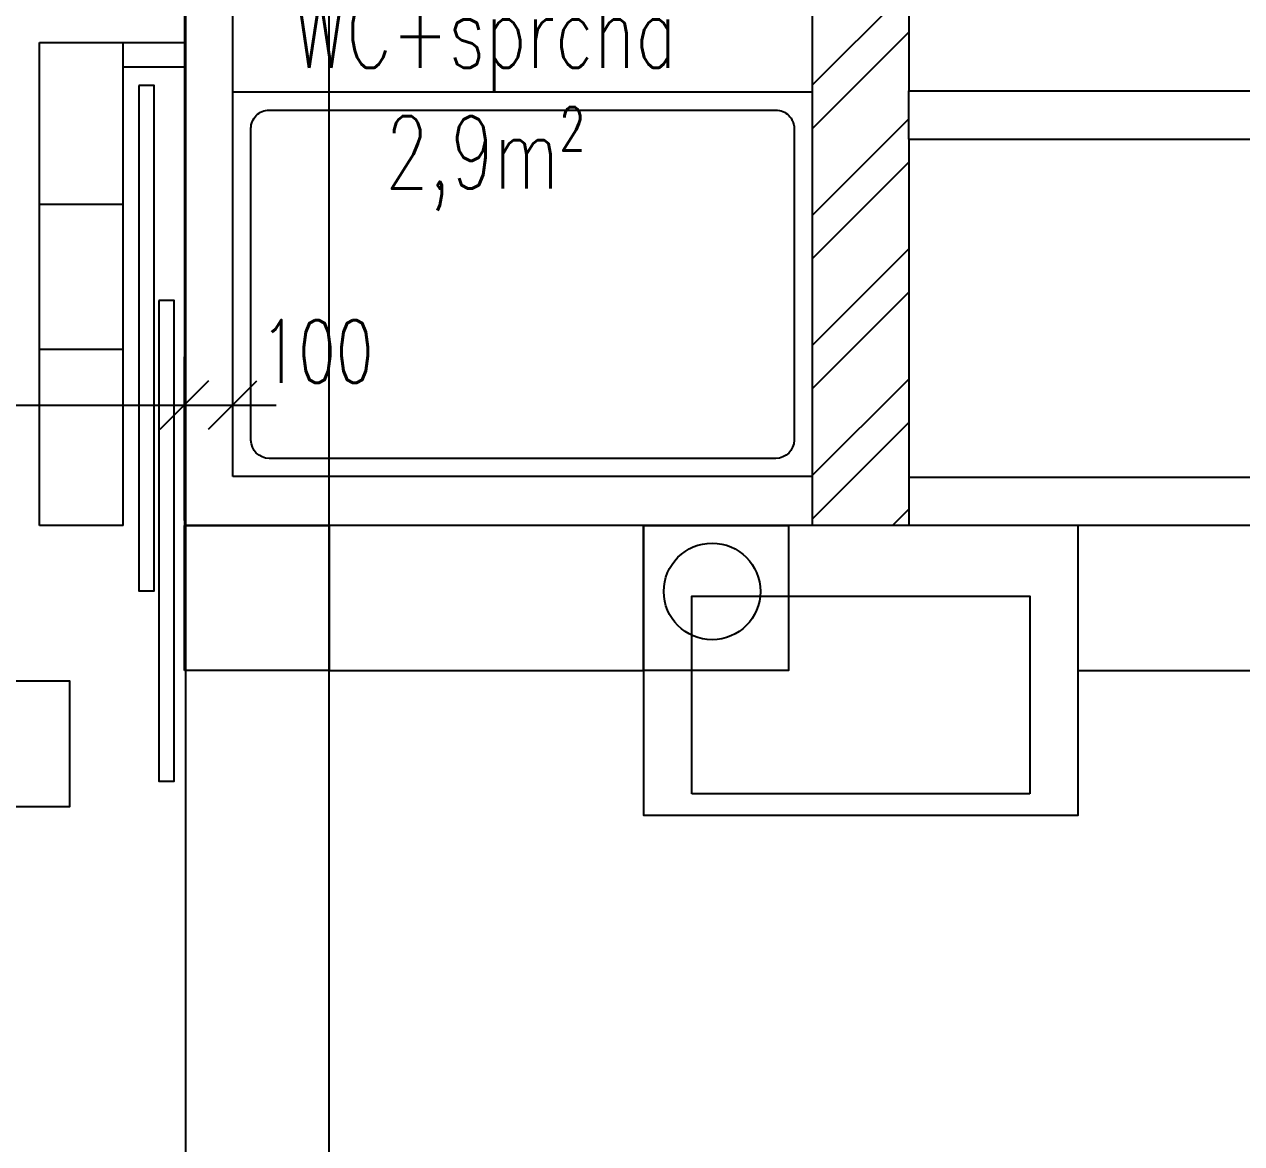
# Model space of a CAD drawing. Header units: millimetres. Extents: x 462666 to 1244237, y 2328025 to 3795663.
# Drawn here: x 1085544 to 1088064, y 2841791 to 2844109 of the extents above; entities that cross this region are included whole.
import ezdxf
from ezdxf.lldxf.tags import DXFTag

# ---------------------------------------------------------------- set-up
doc = ezdxf.new("R2010")
doc.units = ezdxf.units.MM
for name, color, linetype in [('DIM_100', 64, 'Continuous'), ('KOTY', 96, 'Continuous'), ('MUR_POH', 64, 'Continuous'), ('MUR_REZ', 3, 'Continuous'), ('NAB_ZAR', 14, 'Continuous'), ('PLO_LIN', 6, 'Continuous'), ('POP_100', 8, 'Continuous'), ('SAN-POH', 151, 'Continuous')]:
    doc.layers.add(name, color=color, linetype=linetype)
doc.styles.add('ROMANS', font='arial.ttf', dxfattribs={"width": 0.85})
doc.styles.add('SIMPLEX', font='SIMPLEX.SHX', dxfattribs={"width": 0.7})
tags = doc.linetypes.add('DASHDOT', pattern=[25.4, 12.7, -6.35, 0, -6.35]).pattern_tags.tags
tags[10:11] = [DXFTag(74, 4), DXFTag(75, 0), DXFTag(340, '0'), DXFTag(46, 1.0), DXFTag(50, 0.0), DXFTag(44, 0.0), DXFTag(45, 0.0)]
tags[8:9] = [DXFTag(74, 4), DXFTag(75, 0), DXFTag(340, '0'), DXFTag(46, 1.0), DXFTag(50, 0.0), DXFTag(44, 0.0), DXFTag(45, 0.0)]
tags[6:7] = [DXFTag(74, 4), DXFTag(75, 0), DXFTag(340, '0'), DXFTag(46, 1.0), DXFTag(50, 0.0), DXFTag(44, 0.0), DXFTag(45, 0.0)]
tags[4:5] = [DXFTag(74, 4), DXFTag(75, 0), DXFTag(340, '0'), DXFTag(46, 1.0), DXFTag(50, 0.0), DXFTag(44, 0.0), DXFTag(45, 0.0)]
tags = doc.linetypes.add('DASHED', pattern=[0.75, 0.5, -0.25]).pattern_tags.tags
tags[6:7] = [DXFTag(74, 4), DXFTag(75, 0), DXFTag(340, '0'), DXFTag(46, 1.0), DXFTag(50, 0.0), DXFTag(44, 0.0), DXFTag(45, 0.0)]
tags[4:5] = [DXFTag(74, 4), DXFTag(75, 0), DXFTag(340, '0'), DXFTag(46, 1.0), DXFTag(50, 0.0), DXFTag(44, 0.0), DXFTag(45, 0.0)]
doc.dimstyles.new('PAJO1-studia', dxfattribs={"dimtxt": 160, "dimasz": 100, "dimexe": 100, "dimexo": 250, "dimgap": 45, "dimtad": 1, "dimdec": 0, "dimrnd": 5, "dimtxsty": 'ROMANS', "dimblk": 'OBLIQUE', "dimcen": 200, "dimdle": 90, "dimadec": 0, "dimazin": 0, "dimtfac": 1, "dimtdec": 0, "dimtmove": 1, "dimatfit": 3, "dimfxl": 1, "dimarcsym": 0})

# ---------------------------------------------------------------- blocks, each defined once
blk = doc.blocks.new('_OBLIQUE')
at = {"color": 0, "linetype": 'ByBlock'}
blk.add_line((-0.5, -0.5), (0.5, 0.5), dxfattribs=at)
blk = doc.blocks.new('*D318')
at = {"layer": 'Defpoints', "color": 0}
for p in [(1085875.2, 2843320.5), (1084475.2, 2842851.4), (1085875.2, 2842831.8)]:
    blk.add_point(p, dxfattribs=at)
at = {"layer": 'KOTY', "color": 0, "lineweight": -2}
for p, q in [((1084475.2, 2843101.4), (1084475.2, 2843420.5)), ((1085875.2, 2843081.8), (1085875.2, 2843420.5)), ((1084385.2, 2843320.5), (1085965.2, 2843320.5))]:
    blk.add_line(p, q, dxfattribs=at)
at = {"layer": 'KOTY', "color": 0, "lineweight": -2, "xscale": 100, "yscale": 100, "zscale": 100, "rotation": 180}
blk.add_blockref('_OBLIQUE', (1084475.2, 2843320.5), dxfattribs=at)
at = {"layer": 'KOTY', "color": 0, "lineweight": -2, "xscale": 100, "yscale": 100, "zscale": 100}
blk.add_blockref('_OBLIQUE', (1085875.2, 2843320.5), dxfattribs=at)
at = {"layer": 'KOTY', "color": 0, "insert": (1085175.2, 2843430.5), "char_height": 130, "attachment_point": 5, "style": 'SIMPLEX'}
blk.add_mtext('1400', dxfattribs=at)
blk = doc.blocks.new('*D319')
at = {"layer": 'Defpoints', "color": 0}
for p in [(1085975.2, 2843320.5), (1085975.2, 2842933), (1085875.2, 2842831.8)]:
    blk.add_point(p, dxfattribs=at)
at = {"layer": 'KOTY', "color": 0, "lineweight": -2}
for p, q in [((1085875.2, 2843081.8), (1085875.2, 2843420.5)), ((1085975.2, 2843183), (1085975.2, 2843420.5)), ((1085785.2, 2843320.5), (1086065.2, 2843320.5))]:
    blk.add_line(p, q, dxfattribs=at)
at = {"layer": 'KOTY', "color": 0, "lineweight": -2, "xscale": 100, "yscale": 100, "zscale": 100, "rotation": 180}
blk.add_blockref('_OBLIQUE', (1085875.2, 2843320.5), dxfattribs=at)
at = {"layer": 'KOTY', "color": 0, "lineweight": -2, "xscale": 100, "yscale": 100, "zscale": 100}
blk.add_blockref('_OBLIQUE', (1085975.2, 2843320.5), dxfattribs=at)
at = {"layer": 'KOTY', "color": 0, "insert": (1086149.7, 2843431.5), "char_height": 130, "attachment_point": 5, "style": 'SIMPLEX'}
blk.add_mtext('100', dxfattribs=at)

msp = doc.modelspace()

# ---------------------------------------------------------------- hatches: boundary and pattern name
at = {"layer": 'POP_100'}
h = msp.add_hatch(dxfattribs=at)
h.set_pattern_fill('ANSI32', color=8, scale=20, style=0)
h.paths.add_polyline_path([(1087375.2, 2843971.2), (1087375.2, 2845551.6), (1087175.2, 2845551.6), (1087175.2, 2845466.3), (1087175.2, 2845429.2), (1087300.2, 2845429.2), (1087300.2, 2844929.2), (1087175.2, 2844929.2), (1087175.2, 2844458.8), (1087175.2, 2844458.8), (1087175.2, 2844188.8), (1087175.2, 2844188.8), (1087175.2, 2843172.4), (1087175.2, 2843171.2), (1087175.2, 2843071.2), (1087375.2, 2843071.2), (1087375.2, 2843171.2), (1087375.2, 2843871.2)])
h.paths.add_polyline_path([(1087300.2, 2844929.2), (1087300.2, 2845429.2), (1087175.2, 2845429.2), (1087175.2, 2844929.2)])
h.paths.add_polyline_path([(1087135.7, 2845178.4), (1087135.7, 2845373.4), (1087434.7, 2845373.4), (1087434.7, 2845178.4)], flags=9)
h.paths.add_polyline_path([(1087135.7, 2845178.4), (1087135.7, 2845373.4), (1087434.7, 2845373.4), (1087434.7, 2845178.4)], flags=24)

# ---------------------------------------------------------------- linework, layer by layer
at = {"layer": 'KOTY', "flags": 128}
for points in [[(1085780.6, 2843982.3), (1085780.6, 2842936.2), (1085812.6, 2842936.2), (1085812.6, 2843982.3)], [(1085822.4, 2843537.2), (1085822.4, 2842541.9), (1085854.3, 2842541.9), (1085854.3, 2843537.2)]]:
    msp.add_lwpolyline(points, close=True, dxfattribs=at)
at = {"layer": 'MUR_POH', "linetype": 'DASHDOT', "ltscale": 10}
for points in [[(1085878, 2842771.2), (1085878, 2845551.6)], [(1086175.2, 2841121.3), (1086175.2, 2845551.6)], [(1085878, 2841121.3), (1085878, 2842771.2)]]:
    msp.add_lwpolyline(points, dxfattribs=at)
at = {"layer": 'MUR_POH', "flags": 128}
for points in [[(1085575.2, 2843736.3), (1085748.3, 2843736.3)], [(1085875.2, 2843696.2), (1085875.2, 2843696.2)], [(1085575.2, 2843436.3), (1085748.3, 2843436.3)], [(1085875.2, 2843396.2), (1085875.2, 2843396.2)]]:
    msp.add_lwpolyline(points, dxfattribs=at)
at = {"layer": 'MUR_POH', "color": 8, "linetype": 'DASHED', "ltscale": 250, "flags": 128}
for points in [[(1086925.6, 2842515.5), (1086925.6, 2842924.9), (1087625.6, 2842924.9), (1087625.6, 2842515.5)], [(1087625.6, 2842515.5), (1086925.6, 2842515.5)]]:
    msp.add_lwpolyline(points, dxfattribs=at)
at = {"layer": 'MUR_REZ'}
for p, q in [((1085975.2, 2843172.4), (1085975.2, 2844251.6)), ((1085875.2, 2844021.3), (1085875.2, 2843071.2)), ((1087175.2, 2843172.4), (1085975.2, 2843172.4))]:
    msp.add_line(p, q, dxfattribs=at)
at = {"layer": 'MUR_REZ', "flags": 128}
for points in [[(1087175.2, 2845551.6), (1087175.2, 2843171.2)], [(1087375.2, 2845551.6), (1087375.2, 2843971.2)], [(1087175.2, 2845466.3), (1087175.2, 2843171.2)], [(1085875.2, 2844251.6), (1085875.2, 2843071.2)], [(1087375.2, 2843971.2), (1088175.2, 2843971.2)], [(1087375.2, 2843871.2), (1088275.2, 2843871.2)], [(1087375.2, 2843871.2), (1087375.2, 2843171.2)], [(1087375.2, 2843171.2), (1088275.2, 2843171.2)], [(1088275.2, 2843071.2), (1085875.2, 2843071.2)]]:
    msp.add_lwpolyline(points, dxfattribs=at)
for points in [[(1085875.2, 2842771.2), (1085875.2, 2843071.2), (1086175.2, 2843071.2), (1086175.2, 2842771.2)], [(1086825.6, 2842771.2), (1086825.6, 2843071.2), (1087125.6, 2843071.2), (1087125.6, 2842771.2)]]:
    msp.add_lwpolyline(points, close=True, dxfattribs=at)
at = {"layer": 'NAB_ZAR', "flags": 128}
for points in [[(1086825.6, 2843071.2), (1086825.6, 2842471.2), (1087725.6, 2842471.2), (1087725.6, 2843071.2)], [(1087725.6, 2842771.2), (1088275.2, 2842771.2), (1088275.2, 2843071.2)], [(1086175.2, 2842771.2), (1086825.6, 2842771.2)]]:
    msp.add_lwpolyline(points, dxfattribs=at)
at = {"layer": 'NAB_ZAR'}
msp.add_circle((1086967.7, 2842934.7), 100, dxfattribs=at)
at = {"layer": 'PLO_LIN', "color": 1}
for points in [[(1087375.2, 2843871.2), (1087375.2, 2843971.2)], [(1087175.2, 2843172.4), (1087175.2, 2843071.2)], [(1087375.2, 2843171.2), (1087375.2, 2843071.2)]]:
    msp.add_lwpolyline(points, dxfattribs=at)
msp.add_lwpolyline([(1084714.6, 2842748.8), (1084714.6, 2842489.7), (1085637.9, 2842489.7), (1085637.9, 2842748.8)], close=True, dxfattribs=at)
at = {"layer": 'SAN-POH'}
for p, q in [((1085748.3, 2843071.2), (1085748.3, 2844021.3)), ((1085748.3, 2844021.3), (1085875.2, 2844021.3)), ((1085975.2, 2843969.3), (1087175.2, 2843969.3)), ((1085975.2, 2843172.4), (1085975.2, 2843969.3)), ((1086050.8, 2843931.5), (1087099.7, 2843931.5)), ((1086013, 2843248), (1086013, 2843893.7)), ((1087137.4, 2843893.7), (1087137.4, 2843248)), ((1087099.7, 2843210.2), (1086050.8, 2843210.2)), ((1087175.2, 2843172.4), (1085975.2, 2843172.4)), ((1085748.3, 2843071.2), (1085575.2, 2843071.2))]:
    msp.add_line(p, q, dxfattribs=at)
at = {"layer": 'SAN-POH', "flags": 128}
for points in [[(1085575.2, 2843071.2), (1085575.2, 2844071.3)], [(1085575.2, 2844071.3), (1085875.2, 2844071.3)], [(1085748.3, 2844021.3), (1085748.3, 2844071.3)]]:
    msp.add_lwpolyline(points, dxfattribs=at)
at = {"layer": 'SAN-POH', "extrusion": (0, 0, -1)}
for centre, major_axis, start_param, end_param in [((1086050.8, 2843893.7), (-0.2, 37.8), 4.717923, 6.28872), ((1087099.7, 2843893.7), (-0.2, -37.8), 3.136058, 4.706855), ((1086050.8, 2843248), (-0.1, -37.8), 6.28003, 7.850826), ((1087099.7, 2843248), (-0.5, -37.8), 4.699722, 6.270518)]:
    msp.add_ellipse(centre, major_axis=major_axis, ratio=1, start_param=start_param, end_param=end_param, dxfattribs=at)

# ---------------------------------------------------------------- texts
at = {"layer": 'DIM_100', "color": 1, "insert": (1086498.3, 2843946.2), "char_height": 150, "width": 709.844, "attachment_point": 5, "style": 'SIMPLEX'}
msp.add_mtext('{WC+sprcha\\P2,9m²}', dxfattribs=at)

# ---------------------------------------------------------------- dimensions: what is measured, and where the dimension line sits
at = {"layer": 'KOTY'}
dim = msp.add_linear_dim(base=(1085875.2, 2843320.5), p1=(1084475.2, 2842851.4), p2=(1085875.2, 2842831.8), dimstyle='PAJO1-studia', override={"dimtxt": 130, "dimtxsty": 'SIMPLEX'}, dxfattribs=at)
dim.commit()
dim.dimension.update_dxf_attribs({"geometry": '*D318', "text_midpoint": (1085175.2, 2843430.5)})
dim = msp.add_linear_dim(base=(1085975.2, 2843320.5), p1=(1085875.2, 2842831.8), p2=(1085975.2, 2842933), dimstyle='PAJO1-studia', override={"dimtxt": 130, "dimtxsty": 'SIMPLEX'}, dxfattribs=at)
dim.commit()
dim.dimension.update_dxf_attribs({"geometry": '*D319', "text_midpoint": (1086149.7, 2843321.5), "dimtype": 160})

doc.saveas('drawing.dxf')
